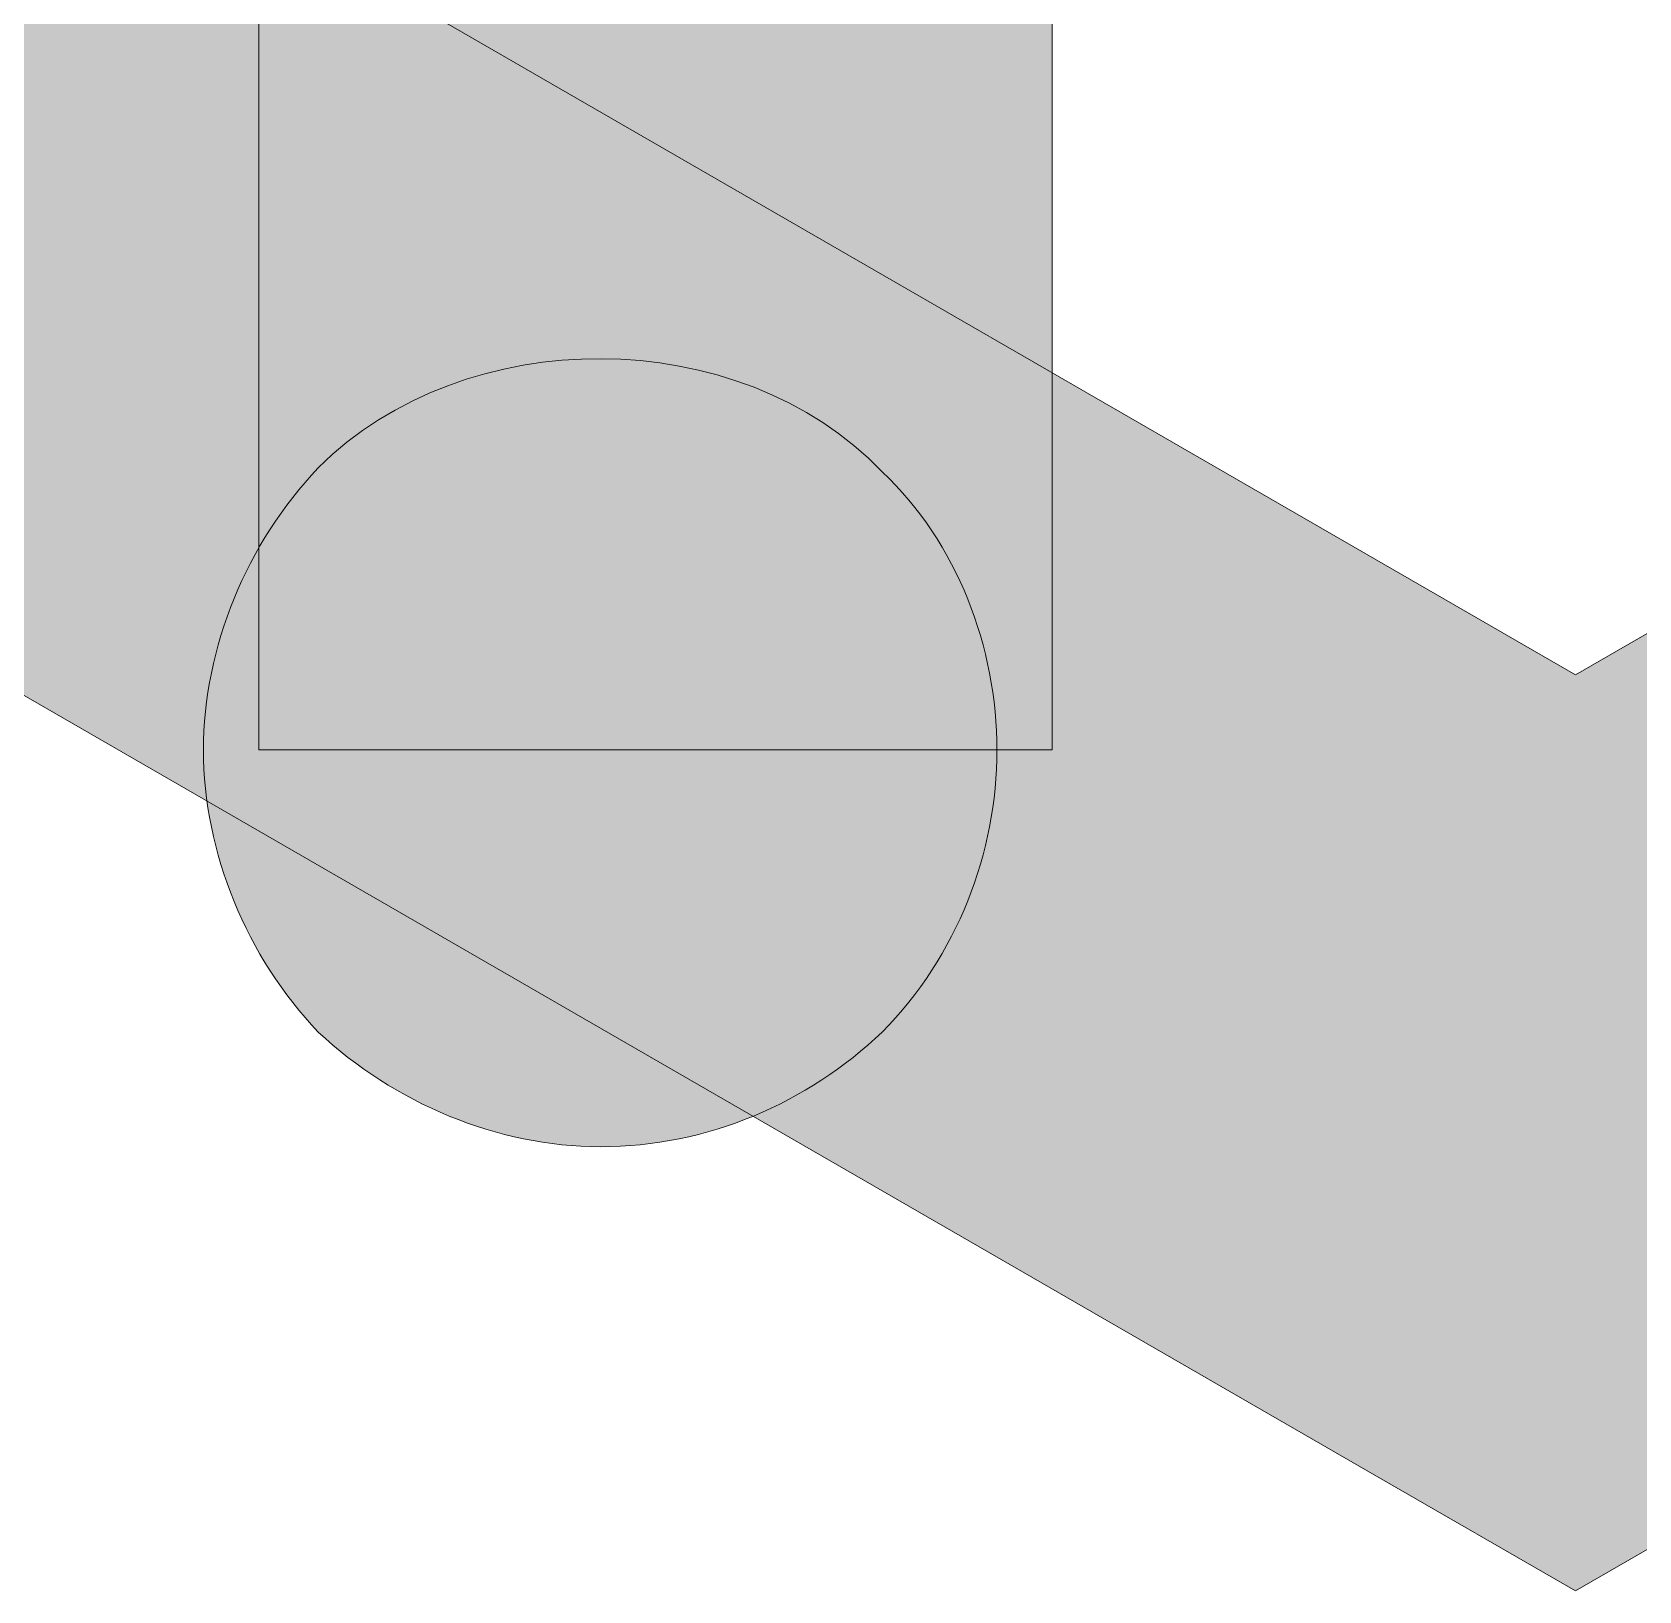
# Model space of a CAD drawing. Header units: inches. Extents: x 11.4 to 89.9, y 29.3 to 119.3.
# Drawn here: x 49.794 to 51.013, y 29.344 to 30.527 of the extents above; entities that cross this region are included whole.
import ezdxf

# ---------------------------------------------------------------- set-up
doc = ezdxf.new("R2010")
doc.units = ezdxf.units.IN
doc.header["$MEASUREMENT"] = 0
doc.layers.add('Layer 1', color=7, linetype='Continuous')

# ---------------------------------------------------------------- blocks, each defined once
blk = doc.blocks.new('block 6')
at = {"layer": 'Layer 1', "true_color": 0xffffff}
h = blk.add_hatch(color=7, dxfattribs=at)
h.dxf.hatch_style = 2
h.paths.add_polyline_path([(50.965, 29.344), (50.814, 29.431), (12.02, 51.828), (12.02, 96.797), (12.171, 96.884), (50.965, 119.282), (89.909, 96.797), (89.909, 51.828), (89.758, 51.741)])
h.paths.add_polyline_path([(12.623, 52.176), (50.965, 30.039), (89.307, 52.176), (89.307, 96.449), (50.965, 118.586), (12.623, 96.449)])
at = {"layer": 'Layer 1', "lineweight": 0}
for points in [[(50.965, 29.344), (50.814, 29.431), (12.02, 51.828), (12.02, 96.797), (12.171, 96.884), (50.965, 119.282), (89.909, 96.797), (89.909, 51.828), (89.758, 51.741), (50.965, 29.344)], [(12.623, 52.176), (50.965, 30.039), (89.307, 52.176), (89.307, 96.449), (50.965, 118.586), (12.623, 96.449), (12.623, 52.176)]]:
    blk.add_lwpolyline(points, dxfattribs=at)
blk = doc.blocks.new('block 20')
at = {"layer": 'Layer 1', "true_color": 0xffffff}
h = blk.add_hatch(color=7, dxfattribs=at)
h.dxf.hatch_style = 2
edge = h.paths.add_edge_path()
edge.add_spline(control_points=[(50.225, 29.681), (50.147, 29.681), (50.069, 29.714), (50.011, 29.768), (49.957, 29.825), (49.924, 29.904), (49.924, 29.982), (49.924, 30.06), (49.957, 30.139), (50.011, 30.196), (50.122, 30.307), (50.33, 30.307), (50.439, 30.193), (50.496, 30.139), (50.526, 30.06), (50.526, 29.982), (50.526, 29.904), (50.496, 29.826), (50.439, 29.768), (50.382, 29.714), (50.307, 29.681), (50.225, 29.681)], knot_values=[0, 0, 0, 0, 1, 1, 1, 2, 2, 2, 3, 3, 3, 4, 4, 4, 5, 5, 5, 6, 6, 6, 7, 7, 7, 7], degree=3, periodic=1)
at = {"layer": 'Layer 1', "lineweight": 0}
blk.add_open_spline([(50.225, 29.681), (50.147, 29.681), (50.069, 29.714), (50.011, 29.768), (49.957, 29.825), (49.924, 29.904), (49.924, 29.982), (49.924, 30.06), (49.957, 30.139), (50.011, 30.196), (50.122, 30.307), (50.33, 30.307), (50.439, 30.193), (50.496, 30.139), (50.526, 30.06), (50.526, 29.982), (50.526, 29.904), (50.496, 29.826), (50.439, 29.768), (50.382, 29.714), (50.307, 29.681), (50.225, 29.681)], degree=3, knots=[0, 0, 0, 0, 1, 1, 1, 2, 2, 2, 3, 3, 3, 4, 4, 4, 5, 5, 5, 6, 6, 6, 7, 7, 7, 7], dxfattribs=at)
blk = doc.blocks.new('block 19')
at = {"layer": 'Layer 1'}
blk.add_blockref('block 20', (0, 0), dxfattribs=at)
blk = doc.blocks.new('block 28')
at = {"layer": 'Layer 1', "true_color": 0xffffff}
h = blk.add_hatch(color=7, dxfattribs=at)
h.dxf.hatch_style = 2
edge = h.paths.add_edge_path()
edge.add_spline(control_points=[(50.225, 29.681), (50.147, 29.681), (50.069, 29.714), (50.011, 29.768), (49.957, 29.825), (49.924, 29.904), (49.924, 29.982), (49.924, 30.06), (49.957, 30.139), (50.011, 30.196), (50.122, 30.307), (50.33, 30.307), (50.439, 30.193), (50.496, 30.139), (50.526, 30.06), (50.526, 29.982), (50.526, 29.904), (50.496, 29.826), (50.439, 29.768), (50.382, 29.714), (50.307, 29.681), (50.225, 29.681)], knot_values=[0, 0, 0, 0, 1, 1, 1, 2, 2, 2, 3, 3, 3, 4, 4, 4, 5, 5, 5, 6, 6, 6, 7, 7, 7, 7], degree=3, periodic=1)
at = {"layer": 'Layer 1', "lineweight": 0}
blk.add_open_spline([(50.225, 29.681), (50.147, 29.681), (50.069, 29.714), (50.011, 29.768), (49.957, 29.825), (49.924, 29.904), (49.924, 29.982), (49.924, 30.06), (49.957, 30.139), (50.011, 30.196), (50.122, 30.307), (50.33, 30.307), (50.439, 30.193), (50.496, 30.139), (50.526, 30.06), (50.526, 29.982), (50.526, 29.904), (50.496, 29.826), (50.439, 29.768), (50.382, 29.714), (50.307, 29.681), (50.225, 29.681)], degree=3, knots=[0, 0, 0, 0, 1, 1, 1, 2, 2, 2, 3, 3, 3, 4, 4, 4, 5, 5, 5, 6, 6, 6, 7, 7, 7, 7], dxfattribs=at)
blk = doc.blocks.new('block 25')
at = {"layer": 'Layer 1'}
blk.add_blockref('block 28', (0, 0), dxfattribs=at)
blk = doc.blocks.new('block 32')
at = {"layer": 'Layer 1', "true_color": 0xffffff}
h = blk.add_hatch(color=7, dxfattribs=at)
h.dxf.hatch_style = 2
h.paths.add_polyline_path([(49.966, 53.237), (50.568, 53.237), (50.568, 29.982), (49.966, 29.982)])
at = {"layer": 'Layer 1', "lineweight": 0}
blk.add_lwpolyline([(49.966, 53.237), (50.568, 53.237), (50.568, 29.982), (49.966, 29.982), (49.966, 53.237)], dxfattribs=at)
blk = doc.blocks.new('block 2')
at = {"layer": 'Layer 1'}
for name in ['block 6', 'block 19', 'block 25', 'block 32']:
    blk.add_blockref(name, (0, 0), dxfattribs=at)

msp = doc.modelspace()

# ---------------------------------------------------------------- block references
at = {"layer": 'Layer 1'}
msp.add_blockref('block 2', (0, 0), dxfattribs=at)

doc.saveas('drawing.dxf')
